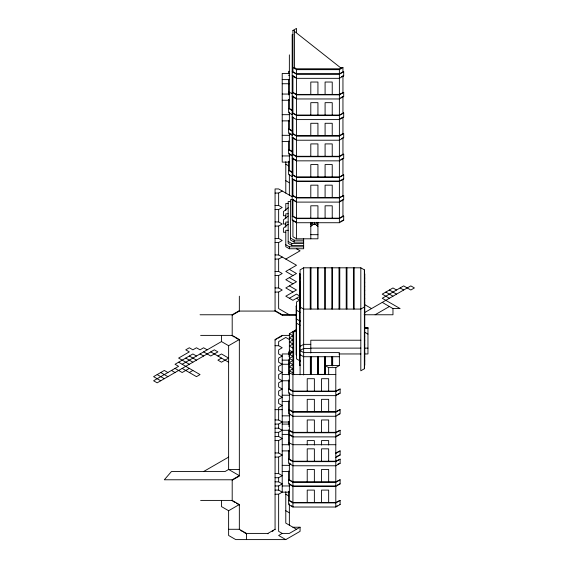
<?xml version="1.0" encoding="UTF-8"?>
<svg xmlns="http://www.w3.org/2000/svg" width="568" height="568" viewBox="0 0 568 568"><rect width="100%" height="100%" fill="white"/><g stroke="black" fill="none" stroke-linecap="round" stroke-linejoin="round"><path stroke-width="0.85" d="M300.074 374.83L300.074 269.878L303.653 267.812L360.822 267.812L360.815 370.812L364.386 368.746L364.393 332.053L367.957 334.105M360.822 267.812L364.393 269.878L364.386 307.004L360.815 309.07L303.653 309.07L300.074 307.004M310.795 226.419L313.174 224.36L315.559 224.36L316.752 222.294L317.938 224.36L316.752 225.389M288.168 207.739L283.404 211.63L283.404 215.755L285.789 215.755M288.168 215.989L283.404 219.88L283.404 224.005L285.789 224.005M288.168 224.239L283.404 228.13L283.404 232.255L285.789 232.255M292.186 75.842L296.503 78.334L339.38 78.334L343.697 75.842L343.697 71.717L339.38 73.776L296.503 73.776L292.932 71.717L292.932 30.466L296.503 28.4L296.503 32.525M292.932 67.592L296.503 69.651L339.38 69.651L342.951 67.592L342.951 71.717M292.186 71.717L296.503 74.209L339.38 74.209L343.697 71.717M341.524 76.666L343.697 75.842M292.932 75.551L292.932 92.343L296.503 94.409L339.38 94.409L343.697 92.343L343.697 96.468L339.38 98.96L296.503 98.96L292.186 96.468M292.186 92.343L296.503 94.835L339.38 94.835L343.697 92.343M340.807 97.71L342.234 96.879M292.932 95.878L292.932 112.968L296.503 115.034L339.38 115.034L343.697 112.968L343.697 117.1L339.38 119.592L296.503 119.592L292.186 117.1M292.186 112.968L296.503 115.467L339.38 115.467L343.697 112.968M340.09 118.747L342.951 117.1L342.951 133.601L339.38 135.66L296.503 135.66L292.932 133.601L292.932 117.1M292.186 133.601L296.503 136.093L339.38 136.093L343.697 133.601L343.697 137.726L339.38 140.218L296.503 140.218L292.186 137.726M341.524 138.549L342.951 137.726L342.951 154.226L339.38 156.292L296.503 156.292L292.932 154.226L292.932 137.428M292.186 154.226L296.503 156.718L339.38 156.718L343.697 154.226L343.697 158.351L339.38 160.843L296.503 160.843L292.186 158.351M275.068 193.063L278.639 193.063L282.211 191.004M340.807 159.587L342.234 158.763M275.068 209.564L278.639 209.564L282.211 207.505L278.639 205.439L275.068 205.439M292.932 157.762L292.932 174.852L296.503 176.918L339.38 176.918L343.697 174.852L343.697 178.977L339.38 181.469L296.503 181.469L292.186 178.977M292.186 174.852L296.503 177.344L339.38 177.344L343.697 174.852M340.09 180.631L341.524 179.808M275.068 226.071L278.639 226.071L282.211 224.005L278.639 221.946L275.068 221.946M292.932 178.977L292.932 195.484L296.503 197.543L339.38 197.543L343.697 195.484L343.697 199.609L339.38 202.101L296.503 202.101L292.186 199.609L290.553 199.609L290.553 240.058L294.125 242.117L303.653 242.117M292.186 195.484L296.503 197.976L339.38 197.976L343.697 195.484M339.38 201.668L342.951 199.609L342.951 216.11L339.38 218.169L296.503 218.169L292.932 216.11L292.932 199.311M275.068 242.571L278.639 242.571L282.211 240.505L278.639 238.446L275.068 238.446M292.186 216.11L296.503 218.602L339.38 218.602L343.697 216.11L343.697 220.235L339.38 222.727L296.503 222.727L292.186 220.235L292.186 34.591L292.932 34.591M340.807 221.47L342.234 220.647M275.068 259.072L278.639 259.072L282.211 257.006M285.789 259.072L300.074 250.822L296.503 248.756M275.068 275.572L278.639 275.572L282.211 273.513L278.639 271.447L275.068 271.447M299.592 301.111L299.592 273.968L299.968 273.748L299.968 307.899M200.042 314.764L232.198 314.764L239.341 310.639M232.198 315.197L239.341 311.072L275.068 311.072L282.211 315.197L296.013 315.197M299.968 277.901L299.592 278.121L299.968 278.334M275.068 292.073L278.639 292.073L282.211 290.014L278.639 287.948L275.068 287.948M300.074 365.373L299.705 365.153L299.705 282.253L300.074 282.04M300.074 286.166L299.705 286.378L300.074 286.591M300.074 290.291L299.705 290.504L300.074 290.717M289.361 298.264L296.503 294.139L299.364 295.786M300.074 294.416L299.705 294.629L300.074 294.842M182.179 364.273L221.477 341.581L228.62 345.706L239.341 339.515L239.341 476.083L232.198 480.209M299.364 296.61L292.932 300.323L285.789 296.198L296.503 290.014L289.361 285.889M300.074 298.612L299.705 298.825L300.074 299.045M300.074 299.897L296.503 301.956L296.503 358.862L300.074 360.928M300.074 302.765L299.705 302.978L300.074 303.198M296.503 354.957L296.134 354.737L296.134 306.081L296.503 305.868M300.074 303.802L299.705 304.022L300.074 304.235M189.321 368.398L182.179 372.523L175.029 368.398M300.074 307.927L299.705 308.147L300.074 308.36M189.321 372.523L192.893 370.457M217.906 356.022L221.477 353.956L228.62 358.081L221.477 362.206L217.906 360.147L221.477 358.081M364.393 274.216L364.77 274.003L364.77 365.054L364.393 365.267M364.393 278.341L364.77 278.128L364.393 277.915M296.503 318.811L296.134 319.024L296.503 319.244M364.393 282.466L364.77 282.253L364.393 282.04M300.074 320.877L299.705 321.09L300.074 321.303M364.393 286.591L364.77 286.378L364.393 286.166M289.282 335.39L282.211 335.39L275.068 339.515L275.068 529.717M275.068 339.948L276.495 339.124M277.929 338.294L281.501 336.235M288.615 379.885L288.615 393.148L292.932 395.64L335.802 395.64L340.118 393.148L340.118 389.023L335.802 391.082L292.932 391.082L289.361 389.023L289.361 333.686L296.503 329.561M364.393 290.717L364.77 290.504L364.393 290.291M296.524 329.98L293.677 331.62L293.677 374.702M293.677 332.053L296.524 330.406M364.393 294.842L364.77 294.629L364.393 294.416M364.393 298.967L364.77 298.754L364.393 298.541M364.393 303.092L364.77 302.879L364.393 302.666M300.074 346.409L303.653 344.35L310.795 344.35M289.361 350.186L292.932 352.245L289.361 354.311L292.932 356.37L289.361 358.436L292.932 360.495L289.361 362.561L292.932 364.62L289.361 366.687L292.932 368.746L289.361 370.812L292.932 372.871M364.642 312.556L410.834 285.889L414.406 287.948L410.834 290.014L403.685 285.889L382.25 298.264L400.113 308.58L392.971 308.58L382.25 302.389M289.361 364.265L282.211 364.265L278.639 366.332L278.639 370.457L282.211 372.523L278.639 374.582L278.639 378.707L282.211 380.773L289.361 380.773M375.107 314.764L389.399 306.514M300.074 360.786L299.705 360.999L300.074 361.212M310.348 374.369L310.348 356.725L311.243 356.725L311.243 374.369M299.705 365.153L300.074 364.94M317.498 374.369L317.498 356.725L318.385 356.725L318.385 374.369M282.211 380.773L278.639 382.832L278.639 386.957L282.211 389.023L278.639 391.082L278.639 395.207L282.211 397.273L278.639 399.332L278.639 403.465L282.211 405.524L278.639 407.59L278.639 419.965L282.211 422.024L289.361 422.024M325.088 356.981L325.535 356.725L325.535 374.369L325.088 374.624L324.64 374.369L324.64 356.725L325.088 356.981L325.088 374.624M364.393 336.391L364.77 336.178L364.393 335.958M332.23 356.981L332.678 356.725L332.678 365.543L332.23 365.806L331.783 365.543L331.783 356.725L332.23 356.981L332.23 365.806M364.393 340.516L364.77 340.303L364.393 340.083M364.393 344.641L364.77 344.428L364.393 344.208M364.393 348.766L364.77 348.553L364.393 348.333M339.38 365.543L325.088 365.543L328.659 367.61L335.802 367.61L339.38 365.543L339.38 352.6L303.653 352.6L300.074 350.541L303.653 348.475L310.795 348.475M364.393 352.891L364.77 352.678L364.393 352.458M364.393 357.016L364.77 356.803L364.393 356.59M364.393 361.141L364.77 360.928L364.393 360.715M275.068 424.09L278.639 424.09L282.211 422.024M340.118 389.023L335.802 391.515L292.932 391.515L288.615 389.023M203.614 471.532L228.62 457.091M336.519 394.795L340.118 393.148M275.068 432.34L278.639 432.34L282.211 430.274L289.361 430.274L292.932 432.34L335.802 432.34L340.118 430.274L340.118 434.399L335.802 436.891L292.932 436.891L288.615 434.399M275.068 440.59L278.639 440.59L282.211 438.524L278.639 436.465L275.068 436.465M289.361 409.649L292.932 411.708L335.802 411.708L340.118 409.649L340.118 413.774L335.802 416.266L292.932 416.266L288.615 413.774L288.615 400.809M288.615 409.649L292.932 412.141L335.802 412.141L340.118 409.649M337.946 414.597L339.38 413.774M232.198 479.782L239.341 475.657L228.62 469.466L225.049 471.532L171.458 471.532L164.315 479.782L232.198 479.782L232.198 500.841M275.068 457.091L278.639 457.091L282.211 455.032L278.639 452.966L275.068 452.966M288.615 430.274L292.932 432.766L335.802 432.766L340.118 430.274M335.802 436.465L338.663 434.811M275.068 477.716L278.639 477.716L282.211 475.657L278.639 473.591L275.068 473.591M221.477 500.408L221.477 506.599L228.62 510.724L239.341 504.533L239.341 529.717M275.068 485.967L278.639 485.967L282.211 483.908L278.639 481.841L275.068 481.841M335.802 452.966L340.118 450.9L340.118 455.032L335.802 457.524M335.802 453.399L340.118 450.9M336.519 456.679L338.663 455.444M275.068 494.224L278.639 494.224L282.211 492.158L289.361 492.158M289.361 392.559L289.361 459.157L292.932 461.216L335.802 461.216L340.118 459.157L340.118 463.282L335.802 465.774L292.932 465.774L288.615 463.282L288.615 450.31M288.615 459.157L292.932 461.649L335.802 461.649L340.118 459.157M337.946 464.106L340.118 463.282M289.361 462.984L289.361 479.782L292.932 481.841L335.802 481.841L340.118 479.782L340.118 483.908L335.802 486.4L292.932 486.4L288.615 483.908L288.615 470.943M288.615 479.782L292.932 482.275L335.802 482.275L340.118 479.782M337.236 485.143L338.663 484.319M228.62 529.284L239.341 529.284L246.484 533.409L267.926 533.409L275.068 529.284M272.207 531.364L273.641 530.54M300.074 527.225L289.361 533.409L282.211 533.409L278.639 535.475L285.789 539.6L300.074 531.35L300.074 527.225L292.932 527.225M289.361 483.318L289.361 500.408L292.932 502.474L335.802 502.474L340.118 500.408L340.118 504.533L335.802 507.025L292.932 507.025L288.615 504.533L288.615 491.27M288.615 500.408L292.932 502.9L335.802 502.9L340.118 500.408M335.802 506.599L337.236 505.769M292.932 30.466L294.423 30.466L294.423 68.018M342.951 67.592L341.46 67.592L339.38 68.792L296.503 68.792L294.423 67.592M289.361 71.362L288.615 71.362L288.615 73.84M289.361 73.428L282.211 73.428L282.211 162.121L289.361 162.121M288.615 75.487L289.361 75.487M282.211 79.612L289.361 79.612M282.211 83.737L289.361 83.737M288.615 91.995L292.215 93.642M282.211 94.054L289.361 94.054M343.697 96.468L342.951 96.468L342.951 112.968M282.211 100.245L289.361 100.245M282.211 114.679L289.361 114.679M282.211 120.87L289.361 120.87M342.951 133.601L343.697 133.601M282.211 135.312L289.361 135.312M282.211 141.496L289.361 141.496M342.951 154.226L343.697 154.226M282.211 155.937L289.361 155.937M343.697 158.351L342.951 158.351L342.951 174.852M343.697 178.977L342.951 178.977L342.951 195.484M296.503 181.043L339.38 181.043M290.553 201.555L288.168 201.555L288.168 243.374L291.739 245.44L303.653 245.44M288.168 203.5L285.789 203.5L285.789 210.6M288.168 213.809L285.789 213.809L285.789 218.758M342.951 216.11L343.697 216.11M342.951 220.235L343.697 220.235M288.168 222.06L285.789 222.06L285.789 227.306M288.168 230.31L285.789 230.31L285.789 246.697L289.361 248.756L303.653 248.756L303.653 238.801M310.795 234.676L317.938 234.676M292.932 219.802L292.932 236.735L296.503 238.801L317.938 238.801L317.938 222.294M290.553 238.113L294.125 240.172L303.653 240.172M288.168 241.428L291.739 243.494L303.653 243.494M285.789 244.751L289.361 246.81L303.653 246.81M275.068 254.947L278.639 254.947L296.503 265.263L285.789 271.447L292.932 275.572M275.068 310.639L282.211 314.764L296.297 314.764M364.173 314.764L392.971 314.764L392.971 308.58M364.436 327.495L367.957 327.495L367.957 353.956L364.436 353.956M364.436 327.928L367.957 327.928M364.436 328.354L367.957 328.354M200.618 335.39L232.198 335.39L239.341 339.515M360.815 340.225L310.795 340.225L310.795 353.026M275.068 345.706L278.639 345.706L282.211 347.765L278.639 349.831L278.639 353.956L282.211 356.022L278.639 358.081L278.639 362.206L282.211 364.273M310.653 348.12L360.907 348.12M364.436 348.12L367.957 348.12M289.361 351.89L288.615 351.89L288.615 354.546M292.932 352.245L290.553 352.245L290.553 354.191M289.361 353.956L282.211 353.956L282.211 492.158L278.639 490.092L275.068 490.092M338.869 353.956L360.907 353.956M288.615 356.015L289.361 356.015M339.38 356.725L303.653 356.725L300.074 354.666M282.211 360.14L289.361 360.14M288.615 372.523L292.932 374.582L335.802 374.582M317.938 374.369L325.088 374.369M282.211 374.582L289.361 374.582M282.211 395.207L289.361 395.207M282.211 401.399L289.361 401.399M275.068 409.649L282.608 409.649M282.211 415.84L289.361 415.84M275.068 419.965L278.639 419.965M282.211 424.09L289.361 424.09M288.615 426.149L289.361 426.149M275.068 428.215L278.639 428.215L282.211 430.274M282.211 434.399L289.361 434.399M339.38 434.399L340.118 434.399M288.615 442.649L292.932 444.716L335.802 444.716M282.211 444.716L289.361 444.716M282.211 450.9L289.361 450.9M339.38 455.032L340.118 455.032M282.211 465.341L289.361 465.341M239.341 469.466L228.62 469.466L228.62 345.706M282.211 471.532L289.361 471.532M339.38 483.908L340.118 483.908M282.211 485.967L289.361 485.967M292.932 485.967L335.802 485.967M200.618 500.408L232.198 500.408L239.341 504.533M339.38 504.533L340.118 504.533M285.789 539.6L235.77 539.6L228.62 535.475L228.62 510.724M292.932 75.842L296.503 77.908M292.932 96.468L296.503 98.534M292.215 110.142L289.361 108.495L289.361 54.862M288.615 108.495L292.215 110.568M292.215 114.693L288.615 112.62L288.615 99.357M292.215 130.768L289.361 129.121L289.361 112.031M288.615 129.121L292.215 131.201M289.361 133.246L290.788 134.069M292.215 135.326L288.615 133.246L288.615 120.281M292.932 137.726L296.503 139.785M292.215 151.4L289.361 149.746L289.361 132.955M288.615 149.746L292.215 151.826M290.07 154.283L291.505 155.114M292.215 155.952L288.615 153.871L288.615 140.907M292.932 158.351L296.503 160.417M285.789 164.188L288.643 165.835M292.215 172.026L289.361 170.372L289.361 153.282M288.615 170.372L292.215 172.452M292.215 176.577L288.615 174.504L288.615 161.241M294.359 179.808L295.793 180.631M285.789 180.688L289.361 182.754M291.995 196.649L278.639 188.938L275.068 188.938L275.068 311.072M292.932 199.609L296.503 201.668M292.932 220.235L296.503 222.294M400.113 287.948L403.685 290.014M396.542 290.014L392.971 287.948L382.25 294.139L389.399 298.264M364.393 273.783L364.77 274.003M389.399 290.014L396.542 294.139M385.821 292.073L392.971 296.198M364.386 304.448L371.529 308.58M299.592 273.968L299.968 274.181M289.361 269.388L296.503 273.513L285.789 279.697L292.932 283.822M299.705 282.253L300.074 282.466M289.361 277.638L296.503 281.764L285.789 287.948L292.932 292.073M296.503 298.264L299.364 299.911M296.134 306.081L296.503 306.294M296.503 310.206L300.074 312.272M289.361 314.764L278.639 308.58L278.639 292.073M296.503 319.024L300.074 321.09M296.503 323.156L300.074 325.216M364.393 364.841L364.77 365.054M289.361 333.686L292.932 335.745L289.361 337.811L292.932 339.87L289.361 341.936L292.932 343.995L289.361 346.061L292.932 348.12M289.361 339.515L285.789 337.456L278.639 341.581L278.639 345.706M232.908 336.235L234.335 337.058M235.77 337.882L239.341 339.948M207.185 349.831L203.614 347.765L200.042 349.831L196.471 347.765L192.893 349.831L189.321 347.765L185.75 349.831L189.321 351.89L178.601 358.081L189.321 364.273M210.756 351.89L228.62 362.206M203.614 351.89L210.756 356.022L217.906 351.89L214.335 349.831L157.166 382.832L153.594 380.773L178.601 366.332L175.029 364.273L192.893 353.956L196.471 356.022M200.042 353.956L203.614 356.022M189.321 356.022L196.471 360.147M289.361 413.774L290.788 414.597M185.75 358.081L192.893 362.206M178.601 362.206L200.042 374.582L196.471 376.648L182.179 368.398M290.07 434.811L292.932 436.465M171.458 370.457L175.029 372.523M167.887 372.523L164.315 370.457L153.594 376.648L160.737 380.773M160.737 372.523L167.887 376.648M157.166 374.582L164.315 378.707M289.361 463.282L290.788 464.106M290.07 484.319L291.505 485.143M285.789 494.217L288.643 495.871M291.505 505.769L292.932 506.599M285.789 510.724L289.361 512.783M296.503 529.284L285.789 523.1L285.789 491.746M232.908 501.253L235.053 502.488M236.48 503.312L239.341 504.966M282.211 533.409L278.639 531.35L278.639 494.224M240.768 530.54L242.202 531.364M243.629 532.195L246.484 533.842M294.423 31.325L340.772 67.904M315.559 224.36L317.938 226.419M311.988 225.389L310.795 224.36L311.988 222.294L313.174 224.36M364.393 269.878L364.386 368.746M354.162 308.971L354.162 267.819L353.786 267.599L353.41 267.819L353.41 308.971M346.963 308.971L346.963 267.819L346.594 267.599L346.217 267.819L346.217 308.971M342.951 75.842L342.951 92.343M339.77 308.971L339.77 267.819L339.394 267.599L339.025 267.819L339.025 308.971M339.38 69.651L339.38 73.776M339.38 74.209L339.38 94.409M339.38 94.835L339.38 115.034M339.38 115.467L339.38 135.66M339.38 136.093L339.38 156.292M339.38 156.718L339.38 176.918M339.38 177.344L339.38 197.543M339.38 197.976L339.38 218.169M339.38 218.602L339.38 222.727M335.802 367.61L335.802 411.715M335.802 412.141L335.802 432.34M335.802 432.766L335.802 461.216M335.802 461.649L335.802 481.841M335.802 482.275L335.802 502.474M335.802 502.9L335.802 507.025M332.578 308.971L332.578 267.819L332.202 267.599L331.826 267.819L331.826 308.971M332.23 94.409L332.23 82.033L325.088 82.033L325.088 94.409M332.23 115.034L332.23 102.659L325.088 102.659L325.088 115.034M332.23 135.66L332.23 123.284L325.088 123.284L325.088 135.66M332.23 156.292L332.23 143.91L325.088 143.91L325.088 156.292M332.23 176.918L332.23 164.542L325.088 164.542L325.088 176.918M332.23 197.543L332.23 185.168L325.088 185.168L325.088 197.543M332.23 218.169L332.23 205.793L325.088 205.793L325.088 218.169M328.659 367.61L328.659 374.667M328.659 391.082L328.659 378.707L321.516 378.707L321.516 391.082M328.659 411.708L328.659 399.332L321.516 399.332L321.516 411.708M328.659 432.34L328.659 419.965L321.516 419.965L321.516 432.34M328.659 445.007L328.659 440.59L321.516 440.59L321.516 445.007M328.659 461.216L328.659 448.841L321.516 448.841L321.516 461.216M328.659 481.841L328.659 469.466L321.516 469.466L321.516 481.841M328.659 502.474L328.659 490.092L321.516 490.092L321.516 502.474M325.379 308.971L325.379 267.819L325.002 267.599L324.633 267.819L324.633 308.971M318.186 308.971L318.186 267.819L317.81 267.599L317.434 267.819L317.434 308.971M317.938 94.409L317.938 82.033L310.795 82.033L310.795 94.409M317.938 115.034L317.938 102.659L310.795 102.659L310.795 115.034M317.938 135.66L317.938 123.284L310.795 123.284L310.795 135.66M317.938 156.292L317.938 143.91L310.795 143.91L310.795 156.292M317.938 176.918L317.938 164.542L310.795 164.542L310.795 176.918M317.938 197.543L317.938 185.168L310.795 185.168L310.795 197.543M317.938 218.169L317.938 205.793L310.795 205.793L310.795 218.169M317.938 356.981L317.938 374.624M314.367 222.294L314.367 224.36M314.367 391.082L314.367 378.707L307.224 378.707L307.224 391.082M314.367 411.708L314.367 399.332L307.224 399.332L307.224 411.708M314.367 432.34L314.367 419.965L307.224 419.965L307.224 432.34M314.367 445.007L314.367 440.59L307.224 440.59L307.224 445.007M314.367 461.216L314.367 448.841L307.224 448.841L307.224 461.216M314.367 481.841L314.367 469.466L307.224 469.466L307.224 481.841M314.367 502.474L314.367 490.092L307.224 490.092L307.224 502.474M310.987 308.971L310.987 267.819L310.618 267.599L310.242 267.819L310.242 308.971M310.795 222.294L310.795 238.801M310.795 356.981L310.795 374.624M303.653 267.812L303.653 344.094M303.653 344.35L303.653 374.944M296.503 69.651L296.503 73.776M296.503 74.209L296.503 94.409M296.503 94.835L296.503 115.034M296.503 115.467L296.503 135.66M296.503 136.093L296.503 156.292M296.503 156.718L296.503 176.918M296.503 177.344L296.503 197.543M296.503 197.976L296.503 218.169M296.503 218.602L296.503 238.801M294.125 240.172L294.125 242.117M292.932 331.62L292.932 391.082M292.932 391.515L292.932 411.708M292.932 412.141L292.932 432.34M292.932 432.766L292.932 461.216M292.932 461.649L292.932 481.841M292.932 482.275L292.932 502.474M292.932 502.9L292.932 507.025M291.739 243.494L291.739 245.44M289.361 174.504L289.361 195.129M289.361 246.81L289.361 248.756M289.361 503.709L289.361 525.159M288.615 79.321L288.615 94.941M288.615 359.849L288.615 374.88M288.615 421.435L288.615 424.97M288.615 429.983L288.615 445.007M285.789 161.71L285.789 193.063M282.211 314.764L282.211 315.197M282.211 335.39L282.211 335.823M278.639 193.063L278.639 205.439M278.639 209.564L278.639 221.946M278.639 226.071L278.639 238.446M278.639 242.571L278.639 254.947M278.639 259.072L278.639 271.447M278.639 275.572L278.639 287.948M278.639 424.09L278.639 428.215M278.639 432.34L278.639 436.465M278.639 440.59L278.639 452.966M278.639 457.091L278.639 473.591M278.639 477.716L278.639 481.841M278.639 485.967L278.639 490.092M267.926 533.409L267.926 533.842M246.484 533.409L246.484 539.6M239.341 296.198L239.341 311.072M232.198 314.764L232.198 335.823M221.477 335.39L221.477 341.581"/></g></svg>
